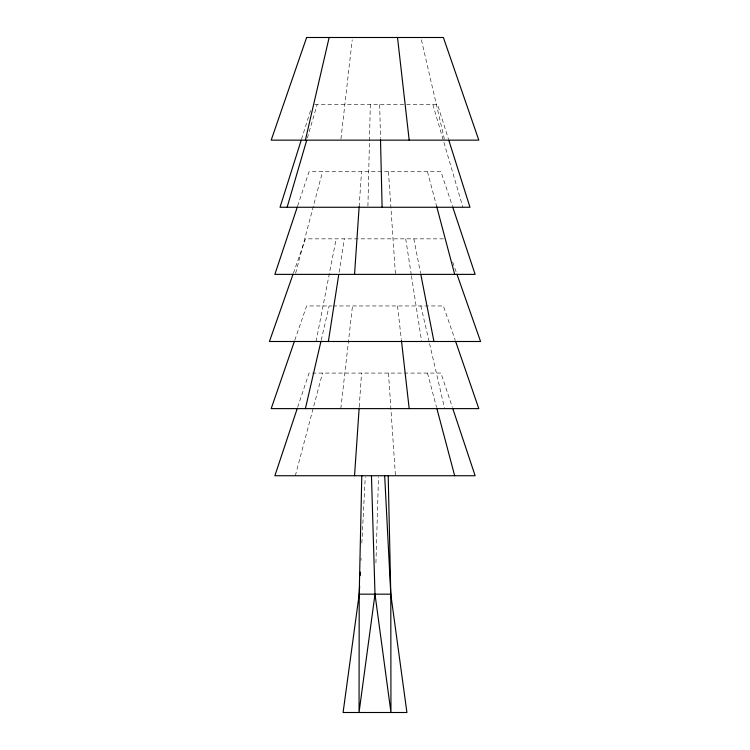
<?xml version="1.0" encoding="UTF-8"?>
<svg xmlns="http://www.w3.org/2000/svg" width="750" height="750" viewBox="0 0 750 750"><rect width="100%" height="100%" fill="white"/><g stroke="black" fill="none" stroke-linecap="round" stroke-linejoin="round"><path stroke-width="0.56" stroke-dasharray="3.75 2.81" d="M367.922 206.1L369.431 141.947M369.459 140.775L370.312 104.616M375.938 562.819L378.506 476.897M360.947 560.494L361.069 558.178M361.847 543.084L365.269 476.897M359.147 206.728L361.528 171.731M359.222 406.913L361.528 373.078M340.941 138.994L352.219 39.806M340.809 408.619L352.481 305.963M339.103 272.297L344.288 238.847M316.059 341.494L336.169 238.847M321.216 340.181L329.137 305.963M295.622 273.253L322.519 171.731M295.322 475.734L322.519 373.078M307.341 138.084L317.119 104.616M301.509 139.2L311.372 107.962M297.647 205.95L309.037 171.731L440.963 171.731L452.353 205.95M297.647 407.297L309.037 373.078L440.963 373.078L452.353 407.297M294.806 340.181L306.619 305.963L331.837 305.963M293.447 273.066L305.456 238.847L444.544 238.847M314.747 104.616L437.569 104.616L448.491 139.2M332.991 305.963L443.381 305.963L455.194 340.181M452.681 262.031L456.553 273.066M432.881 104.616L462.872 207.263M427.481 171.731L436.744 206.7M427.481 373.078L436.453 406.922M421.388 39.778L444.356 139.012M420.863 305.963L429.309 342.459M429.572 343.603L444.619 408.619M413.831 238.847L420.534 273.066M405.712 238.847L411.253 274.603M411.441 275.756L421.631 341.494M397.519 305.963L401.325 339.413M388.472 171.731L395.456 274.378M388.472 373.078L395.456 475.734M379.688 104.616L380.484 138.441"/><path stroke-width="1.12" d="M361.791 475.734L359.213 594.169L359.044 712.5L375 594.169L371.456 475.734M384.675 475.734L390.787 594.169L406.913 712.5L343.087 712.5L359.213 594.169L359.625 586.041M360.169 575.597L360.347 572.109M354.544 274.378L359.147 206.728M354.544 475.734L359.147 408.075M328.369 341.494L338.747 274.603M305.381 140.147L329.137 37.5M305.381 408.619L320.953 341.325M287.128 207.263L306.684 140.325M301.163 140.325L280.022 207.263L469.978 207.263L448.837 140.325M297.281 207.056L274.866 274.378L475.134 274.378L452.719 207.056M297.281 408.403L274.866 475.734L475.134 475.734L452.719 408.403M294.422 341.288L271.191 408.619L478.809 408.619L455.578 341.288M293.062 274.172L269.428 341.494L480.572 341.494L456.938 274.172M359.213 594.169L390.787 594.169L390.956 712.5L375 594.169M436.744 206.7L454.678 274.378M436.744 408.047L454.678 475.734M420.759 274.209L433.941 341.494M397.519 37.5L409.191 140.147M401.456 340.566L409.191 408.619M380.512 139.612L382.106 207.263M388.209 475.734L390.787 594.169M306.619 37.5L271.191 140.147L478.809 140.147L443.381 37.5L306.619 37.5"/></g></svg>
